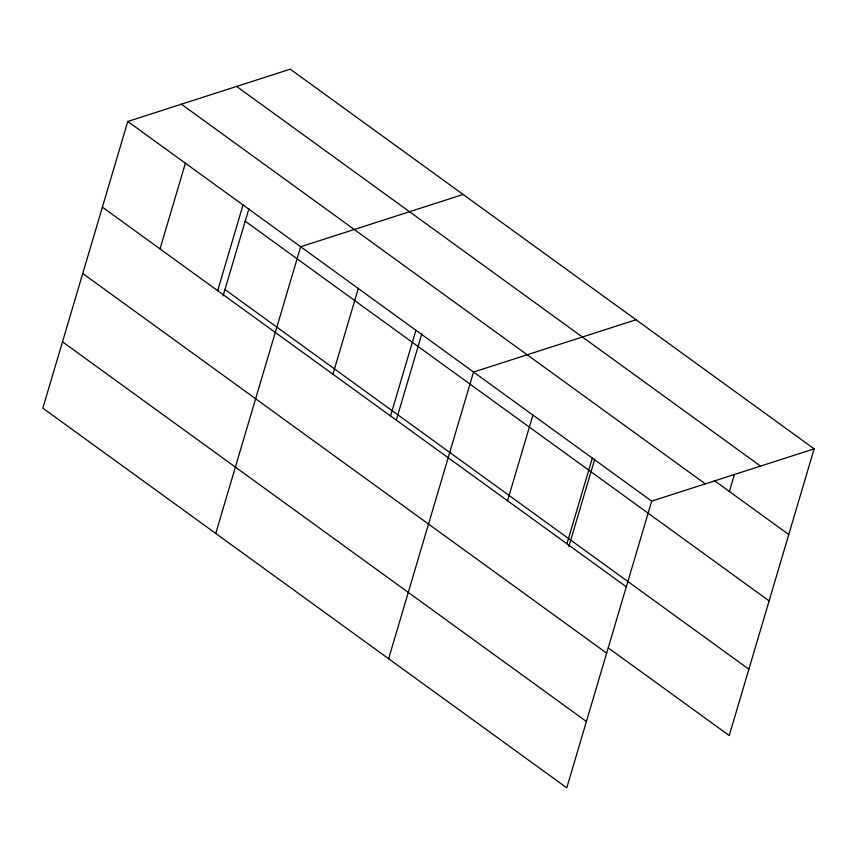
<?xml version="1.0" encoding="UTF-8"?>
<svg xmlns="http://www.w3.org/2000/svg" width="857" height="857" viewBox="0 0 857 857"><rect width="100%" height="100%" fill="white"/><g stroke="black" fill="none" stroke-linecap="round" stroke-linejoin="round"><path stroke-width="1.29" d="M814.15 448.843L290.234 69.171L127.779 121.458L42.85 408.157L566.766 787.829L651.684 501.131L814.15 448.843L729.221 735.542L608.309 647.924M160.023 248.916L185.401 163.216M217.657 290.673L243.034 204.984M223.066 295.922L248.98 208.444M215.739 533.45L300.668 246.741L463.134 194.464M332.912 374.209L358.301 288.509M390.546 415.966L415.924 330.277M396.341 419.941L421.869 333.737M388.628 658.744L473.557 372.034L636.023 319.757M507.548 500.767L532.936 415.067M566.927 543.788L592.316 458.099M568.855 546.498L594.769 459.031M729.393 491.511L734.31 474.885M236.628 86.428L760.534 466.101M714.277 480.552L788.761 534.543M181.384 104.2L705.3 483.873M127.779 121.458L651.684 501.131M245.209 221.202L769.115 600.875M224.963 289.537L748.868 669.21M102.39 207.148L626.306 586.82M82.743 273.479L606.66 653.152M62.497 341.825L586.413 721.498"/></g></svg>
